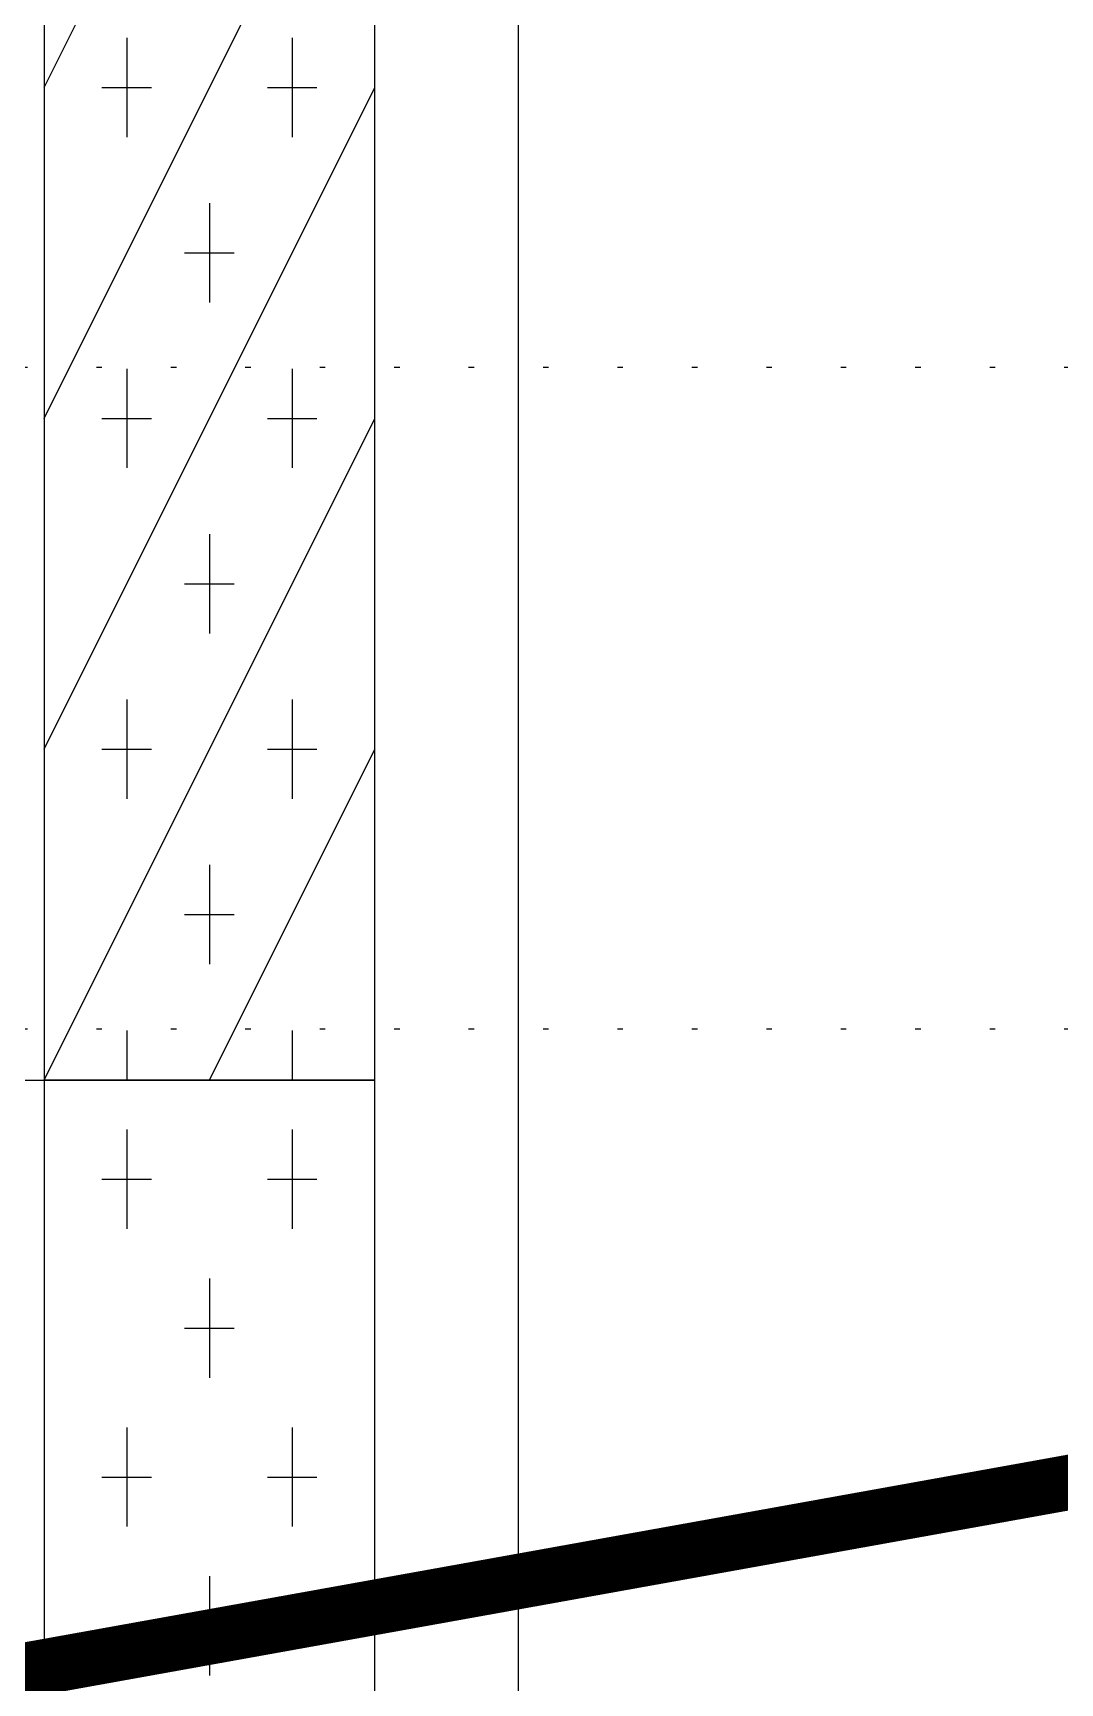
# Model space of a CAD drawing. Header units: millimetres. Extents: x -1499 to 6658, y -12483 to -6008.
# Drawn here: x 2327.36 to 2345.98, y -10924.92 to -10895 of the extents above; entities that cross this region are included whole.
import ezdxf

# ---------------------------------------------------------------- set-up
doc = ezdxf.new("R2010")
doc.units = ezdxf.units.MM
doc.linetypes.add('A-DOTLN01H', pattern=[0.125, 0, -0.125])
for name, color, linetype in [('32fgasdgasdf', 7, 'Continuous'), ('CR-GRID', 56, 'A-DOTLN01H'), ('수직그리드', 1, 'Continuous'), ('종단계획선', 7, 'Continuous')]:
    doc.layers.add(name, color=color, linetype=linetype)

msp = doc.modelspace()

# ---------------------------------------------------------------- linework, layer by layer
at = {"layer": '32fgasdgasdf'}
for p, q in [((2327.557, -10862.987), (2327.557, -10913.987)), ((2333.557, -10913.987), (2333.557, -10862.987)), ((2327.557, -10895.987), (2333.557, -10883.987)), ((2327.557, -10901.987), (2333.557, -10889.987)), ((2329.057, -10895.087), (2329.057, -10896.887)), ((2332.057, -10895.087), (2332.057, -10896.887)), ((2327.557, -10907.987), (2333.557, -10895.987)), ((2328.607, -10895.987), (2329.507, -10895.987)), ((2331.607, -10895.987), (2332.507, -10895.987)), ((2330.557, -10898.087), (2330.557, -10899.887)), ((2330.107, -10898.987), (2331.007, -10898.987)), ((2329.057, -10901.087), (2329.057, -10902.887)), ((2332.057, -10901.087), (2332.057, -10902.887)), ((2327.557, -10913.987), (2333.557, -10901.987)), ((2328.607, -10901.987), (2329.507, -10901.987)), ((2331.607, -10901.987), (2332.507, -10901.987)), ((2330.557, -10904.087), (2330.557, -10905.887)), ((2330.107, -10904.987), (2331.007, -10904.987)), ((2329.057, -10907.087), (2329.057, -10908.887)), ((2332.057, -10907.087), (2332.057, -10908.887)), ((2328.607, -10907.987), (2329.507, -10907.987)), ((2330.557, -10913.987), (2333.557, -10907.987)), ((2331.607, -10907.987), (2332.507, -10907.987)), ((2330.557, -10910.087), (2330.557, -10911.887)), ((2330.107, -10910.987), (2331.007, -10910.987)), ((2329.057, -10913.087), (2329.057, -10913.987)), ((2332.057, -10913.087), (2332.057, -10913.987)), ((2321.557, -10913.987), (2327.557, -10913.987)), ((2327.557, -10913.987), (2333.557, -10913.987)), ((2327.557, -10913.987), (2327.557, -10979.987)), ((2333.557, -10913.987), (2327.557, -10913.987)), ((2328.607, -10913.987), (2329.507, -10913.987)), ((2331.607, -10913.987), (2332.507, -10913.987)), ((2333.557, -10979.987), (2333.557, -10913.987)), ((2329.057, -10914.887), (2329.057, -10916.687)), ((2332.057, -10914.887), (2332.057, -10916.687)), ((2328.607, -10915.787), (2329.507, -10915.787)), ((2331.607, -10915.787), (2332.507, -10915.787)), ((2330.557, -10917.587), (2330.557, -10919.387)), ((2330.107, -10918.487), (2331.007, -10918.487)), ((2329.057, -10920.287), (2329.057, -10922.087)), ((2332.057, -10920.287), (2332.057, -10922.087)), ((2328.607, -10921.187), (2329.507, -10921.187)), ((2331.607, -10921.187), (2332.507, -10921.187)), ((2330.557, -10922.987), (2330.557, -10924.787)), ((2330.107, -10923.887), (2331.007, -10923.887))]:
    msp.add_line(p, q, dxfattribs=at)
at = {"layer": 'CR-GRID', "linetype": 'A-DOTLN01H', "ltscale": 10}
msp.add_line((1436.157, -10901.058), (6196.157, -10901.058), dxfattribs=at)
at = {"layer": 'CR-GRID', "color": 6, "linetype": 'A-DOTLN01H', "ltscale": 10}
msp.add_line((1436.157, -10913.058), (6196.157, -10913.058), dxfattribs=at)
at = {"layer": '수직그리드'}
msp.add_line((2336.157, -10823.166), (2336.157, -11873.058), dxfattribs=at)
at = {"layer": '종단계획선', "const_width": 1, "flags": 128}
msp.add_lwpolyline([(1246.157, -11119.153), (2761.157, -10846.632)], dxfattribs=at)

doc.saveas('drawing.dxf')
